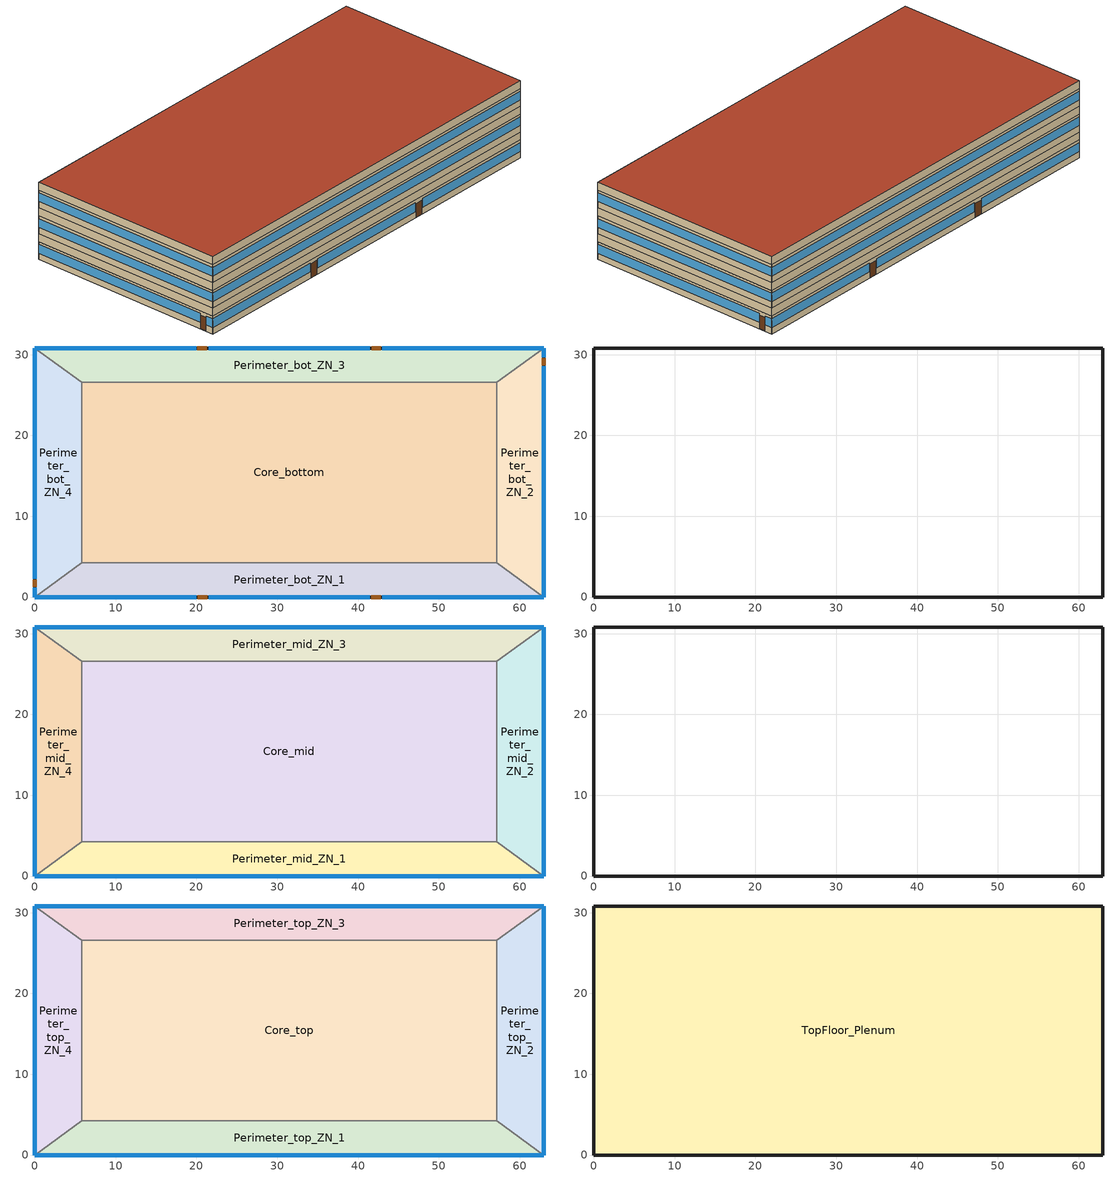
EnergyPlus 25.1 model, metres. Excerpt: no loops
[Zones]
Core_bottom
 floor adiabatic (Core_bot_ZN_5_Floor_Ffactor): 57.2,26.59 57.2,4.24 5.77,4.24 5.77,26.59 z0
 wall to Perimeter_bot_ZN_2 (int_wall): 57.2,4.24 57.2,26.59 z0:2.74
 wall to Perimeter_bot_ZN_3 (int_wall): 57.2,26.59 5.77,26.59 z0:2.74
 wall to Perimeter_bot_ZN_1 (int_wall): 5.77,4.24 57.2,4.24 z0:2.74
 wall to Perimeter_bot_ZN_4 (int_wall): 5.77,26.59 5.77,4.24 z0:2.74
 ceiling to FirstFloor_Plenum (DropCeiling): 5.77,26.59 5.77,4.24 57.2,4.24 57.2,26.59 z2.74
Perimeter_bot_ZN_1
 floor ground (Perimeter_bot_ZN_1_Floor_Ffactor): 0,0 5.77,4.24 57.2,4.24 62.97,0 z0
 wall outside (nonres_ext_wall_grd): 0,0 62.97,0 z0:2.74
 wall to Perimeter_bot_ZN_2 (int_wall): 62.97,0 57.2,4.24 z0:2.74
 window (Window_U_0.363_SHGC_South_0.378): 0,0 19.96,0 / 21.5,0 41.47,0 / 43,0 62.97,0 z0.95:2.33
 door (Swinging Door_con): 20.16,0 21.32,0 / 41.65,0 42.8,0 z0:2.13
 ceiling to FirstFloor_Plenum (DropCeiling): 62.97,0 57.2,4.24 5.77,4.24 0,0 z2.74
Perimeter_bot_ZN_2
 floor ground (Perimeter_bot_ZN_2_Floor_Ffactor): 62.97,0 57.2,4.24 57.2,26.59 62.97,30.83 z0
 wall outside (nonres_ext_wall_grd): 62.97,0 62.97,30.83 z0:2.74
 wall to Perimeter_bot_ZN_3 (int_wall): 62.97,30.83 57.2,26.59 z0:2.74
 window (Window_U_0.363_SHGC_East_0.378): 62.97,0 62.97,28.57 / 62.97,29.7 62.97,30.83 z0.97:2.33
 door (Swinging Door_con): 62.97,28.71 62.97,29.56 z0:2.13
 ceiling to FirstFloor_Plenum (DropCeiling): 62.97,30.83 57.2,26.59 57.2,4.24 62.97,0 z2.74
Perimeter_bot_ZN_3
 floor ground (Perimeter_bot_ZN_3_Floor_Ffactor): 62.97,30.83 57.2,26.59 5.77,26.59 0,30.83 z0
 wall outside (nonres_ext_wall_grd): 62.97,30.83 0,30.83 z0:2.74
 wall to Perimeter_bot_ZN_4 (int_wall): 0,30.83 5.77,26.59 z0:2.74
 window (Window_U_0.363_SHGC_North_0.378): 62.97,30.83 43,30.83 / 41.47,30.83 21.5,30.83 / 19.96,30.83 0,30.83 z0.95:2.33
 door (Swinging Door_con): 42.83,30.83 41.67,30.83 / 21.25,30.83 20.1,30.83 z0:2.13
 ceiling to FirstFloor_Plenum (DropCeiling): 0,30.83 5.77,26.59 57.2,26.59 62.97,30.83 z2.74
Perimeter_bot_ZN_4
 floor ground (Perimeter_bot_ZN_4_Floor_Ffactor): 0,30.83 5.77,26.59 5.77,4.24 0,0 z0
 wall outside (nonres_ext_wall_grd): 0,30.83 0,0 z0:2.74
 wall to Perimeter_bot_ZN_1 (int_wall): 0,0 5.77,4.24 z0:2.74
 window (Window_U_0.363_SHGC_West_0.378): 0,30.83 0,2.26 / 0,1.13 0,0 z0.97:2.33
 door (Swinging Door_con): 0,2.11 0,1.26 z0:2.13
 ceiling to FirstFloor_Plenum (DropCeiling): 0,0 5.77,4.24 5.77,26.59 0,30.83 z2.74
FirstFloor_Plenum
 wall outside (nonres_ext_wall_grd): 62.97,0 62.97,30.83 0,30.83 0,0 62.97,0 z2.74:3.96
Core_mid
 floor to FirstFloor_Plenum (int_slab_floor): 57.2,26.59 57.2,4.24 5.77,4.24 5.77,26.59 z3.96
 wall to Perimeter_mid_ZN_2 (int_wall): 57.2,4.24 57.2,26.59 z3.96:6.71
 wall to Perimeter_mid_ZN_3 (int_wall): 57.2,26.59 5.77,26.59 z3.96:6.71
 wall to Perimeter_mid_ZN_1 (int_wall): 5.77,4.24 57.2,4.24 z3.96:6.71
 wall to Perimeter_mid_ZN_4 (int_wall): 5.77,26.59 5.77,4.24 z3.96:6.71
 ceiling to MidFloor_Plenum (DropCeiling): 5.77,26.59 5.77,4.24 57.2,4.24 57.2,26.59 z6.71
Perimeter_mid_ZN_1
 floor to FirstFloor_Plenum (int_slab_floor): 0,0 5.77,4.24 57.2,4.24 62.97,0 z3.96
 wall outside (nonres_ext_wall_mid): 0,0 62.97,0 z3.96:6.71
 wall to Perimeter_mid_ZN_2 (int_wall): 62.97,0 57.2,4.24 z3.96:6.71
 window (Window_U_0.363_SHGC_South_0.378): 0,0 62.97,0 z4.98:6.29
 ceiling to MidFloor_Plenum (DropCeiling): 62.97,0 57.2,4.24 5.77,4.24 0,0 z6.71
Perimeter_mid_ZN_2
 floor to FirstFloor_Plenum (int_slab_floor): 62.97,0 57.2,4.24 57.2,26.59 62.97,30.83 z3.96
 wall outside (nonres_ext_wall_mid): 62.97,0 62.97,30.83 z3.96:6.71
 wall to Perimeter_mid_ZN_3 (int_wall): 62.97,30.83 57.2,26.59 z3.96:6.71
 window (Window_U_0.363_SHGC_East_0.378): 62.97,0 62.97,30.83 z4.98:6.29
 ceiling to MidFloor_Plenum (DropCeiling): 62.97,30.83 57.2,26.59 57.2,4.24 62.97,0 z6.71
Perimeter_mid_ZN_3
 floor to FirstFloor_Plenum (int_slab_floor): 62.97,30.83 57.2,26.59 5.77,26.59 0,30.83 z3.96
 wall outside (nonres_ext_wall_mid): 62.97,30.83 0,30.83 z3.96:6.71
 wall to Perimeter_mid_ZN_4 (int_wall): 0,30.83 5.77,26.59 z3.96:6.71
 window (Window_U_0.363_SHGC_North_0.378): 62.97,30.83 0,30.83 z4.98:6.29
 ceiling to MidFloor_Plenum (DropCeiling): 0,30.83 5.77,26.59 57.2,26.59 62.97,30.83 z6.71
Perimeter_mid_ZN_4
 floor to FirstFloor_Plenum (int_slab_floor): 0,30.83 5.77,26.59 5.77,4.24 0,0 z3.96
 wall outside (nonres_ext_wall_mid): 0,30.83 0,0 z3.96:6.71
 wall to Perimeter_mid_ZN_1 (int_wall): 0,0 5.77,4.24 z3.96:6.71
 window (Window_U_0.363_SHGC_West_0.378): 0,30.83 0,0 z4.98:6.29
 ceiling to MidFloor_Plenum (DropCeiling): 0,0 5.77,4.24 5.77,26.59 0,30.83 z6.71
MidFloor_Plenum
 wall outside (nonres_ext_wall_mid): 62.97,0 62.97,30.83 0,30.83 0,0 62.97,0 z6.71:7.92
Core_top
 floor to MidFloor_Plenum (int_slab_floor): 57.2,26.59 57.2,4.24 5.77,4.24 5.77,26.59 z7.92
 wall to Perimeter_top_ZN_2 (int_wall): 57.2,4.24 57.2,26.59 z7.92:10.67
 wall to Perimeter_top_ZN_3 (int_wall): 57.2,26.59 5.77,26.59 z7.92:10.67
 wall to Perimeter_top_ZN_1 (int_wall): 5.77,4.24 57.2,4.24 z7.92:10.67
 wall to Perimeter_top_ZN_4 (int_wall): 5.77,26.59 5.77,4.24 z7.92:10.67
 ceiling to TopFloor_Plenum (DropCeiling): 57.2,4.24 57.2,26.59 5.77,26.59 5.77,4.24 z10.67
Perimeter_top_ZN_1
 floor to MidFloor_Plenum (int_slab_floor): 0,0 5.77,4.24 57.2,4.24 62.97,0 z7.92
 wall outside (nonres_ext_wall_top): 0,0 62.97,0 z7.92:10.67
 wall to Perimeter_top_ZN_2 (int_wall): 62.97,0 57.2,4.24 z7.92:10.67
 window (Window_U_0.363_SHGC_South_0.378): 0,0 62.97,0 z8.95:10.25
 ceiling to TopFloor_Plenum (DropCeiling): 0,0 62.97,0 57.2,4.24 5.77,4.24 z10.67
Perimeter_top_ZN_2
 floor to MidFloor_Plenum (int_slab_floor): 62.97,0 57.2,4.24 57.2,26.59 62.97,30.83 z7.92
 wall outside (nonres_ext_wall_top): 62.97,0 62.97,30.83 z7.92:10.67
 wall to Perimeter_top_ZN_3 (int_wall): 62.97,30.83 57.2,26.59 z7.92:10.67
 window (Window_U_0.363_SHGC_East_0.378): 62.97,0 62.97,30.83 z8.95:10.25
 ceiling to TopFloor_Plenum (DropCeiling): 62.97,0 62.97,30.83 57.2,26.59 57.2,4.24 z10.67
Perimeter_top_ZN_3
 floor to MidFloor_Plenum (int_slab_floor): 62.97,30.83 57.2,26.59 5.77,26.59 0,30.83 z7.92
 wall outside (nonres_ext_wall_top): 62.97,30.83 0,30.83 z7.92:10.67
 wall to Perimeter_top_ZN_4 (int_wall): 0,30.83 5.77,26.59 z7.92:10.67
 window (Window_U_0.363_SHGC_North_0.378): 62.97,30.83 0,30.83 z8.95:10.25
 ceiling to TopFloor_Plenum (DropCeiling): 62.97,30.83 0,30.83 5.77,26.59 57.2,26.59 z10.67
Perimeter_top_ZN_4
 floor to MidFloor_Plenum (int_slab_floor): 0,30.83 5.77,26.59 5.77,4.24 0,0 z7.92
 wall outside (nonres_ext_wall_top): 0,30.83 0,0 z7.92:10.67
 wall to Perimeter_top_ZN_1 (int_wall): 0,0 5.77,4.24 z7.92:10.67
 window (Window_U_0.363_SHGC_West_0.378): 0,30.83 0,0 z8.95:10.25
 ceiling to TopFloor_Plenum (DropCeiling): 0,30.83 0,0 5.77,4.24 5.77,26.59 z10.67
TopFloor_Plenum
 wall outside (nonres_ext_wall_top): 62.97,0 62.97,30.83 0,30.83 0,0 62.97,0 z10.67:11.89
 roof outside (nonres_roof): 62.97,0 62.97,30.83 0,30.83 0,0 z11.89
[Building]
OfficeMedium: Loads convergence tolerance value=0.04; Maximum number of warmup days=25; Minimum number of warmup days=6; North axis=312.806; Solar distribution=FullInteriorAndExterior; Temperature convergence tolerance value=0.2; Terrain=City
[Site:GroundTemperature:FCfactorMethod]
January ground temperature=9.7; February ground temperature=6; March ground temperature=-2.2; April ground temperature=-3.4; May ground temperature=-4.2; June ground temperature=2.7; July ground temperature=7.5; August ground temperature=13.7; September ground temperature=18.6; October ground temperature=22; November ground temperature=20.7; December ground temperature=16.5
[Site:Location]
Buffalo.Niagara.Intl.AP_NY_USA WMO=725280: Elevation=215; Latitude=42.94; Longitude=-78.74; Time zone=-5
[Site:WaterMainsTemperature]
Annual average outdoor air temperature=8.96667; Calculation method=Correlation; Maximum difference in monthly average outdoor air temperatures=26.2
[SizingPeriod:DesignDay] Barometric pressure=98769; Day of month=21; Daylight saving time indicator=No; Dry bulb temperature range modifier type=DefaultMultipliers; Humidity condition type=WetBulb; Rain indicator=No; Snow indicator=No
Name | Ashrae clear sky optical depth for beam irradiance taub | Ashrae clear sky optical depth for diffuse irradiance taud | Daily dry bulb temperature range | Day type | Maximum dry bulb temperature | Month | Solar model indicator | Wetbulb or dewpoint at maximum dry bulb | Wind direction | Wind speed | Sky clearness
Buffalo.Niagara.Intl.AP_NY_USA Ann Clg .4% Condns DB=>MWB | 0.462 | 2.001 | 9.3 | SummerDesignDay | 30.3 | 7 | ASHRAETau | 21.8 | 240 | 5.7
Buffalo.Niagara.Intl.AP_NY_USA Ann Htg 99.6% Condns DB |  |  | 0 | WinterDesignDay | -16.3 | 1 | ASHRAEClearSky | -16.3 | 270 | 5.1 | 0
[Construction]
DropCeiling: AC02 Acoustic Ceiling
InteriorFurnishings: Std Wood 6inch
Swinging Door_con: Opaque Door panel_con
Window_U_0.363_SHGC_East_0.378: Glazing Layer East
Window_U_0.363_SHGC_North_0.378: Glazing Layer North
Window_U_0.363_SHGC_South_0.378: Glazing Layer South
Window_U_0.363_SHGC_West_0.378: Glazing Layer West
int_slab_floor: 100mm Normalweight concrete floor, CP02 CARPET PAD
int_wall: G01 13mm gypsum board, G01 13mm gypsum board
nonres_ext_wall_grd: F07 25mm stucco, G01 16mm gypsum board, Nonres_Exterior_Wall_Insulation_grd, G01 16mm gypsum board
nonres_ext_wall_mid: F07 25mm stucco, G01 16mm gypsum board, Nonres_Exterior_Wall_Insulation_mid, G01 16mm gypsum board
nonres_ext_wall_top: F07 25mm stucco, G01 16mm gypsum board, Nonres_Exterior_Wall_Insulation_top, G01 16mm gypsum board
nonres_roof: F13 Built-up roofing, Nonres_Roof_Insulation, F08 Metal surface
[Construction:FfactorGroundFloor] F factor=0.90012
Name | Area | Perimeterexposed
Core_bot_ZN_5_Floor_Ffactor | 983.537 | 0
Perimeter_bot_ZN_1_Floor_Ffactor; Perimeter_bot_ZN_3_Floor_Ffactor | 207.338 | 49.911
Perimeter_bot_ZN_2_Floor_Ffactor | 131.262 | 33.2738
Perimeter_bot_ZN_4_Floor_Ffactor | 131.254 | 33.2738
[Material]
Name | Conductivity | Density | Roughness | Specific heat | Thickness | Solar absorptance | Thermal absorptance | Visible absorptance
100mm Normalweight concrete floor | 1.25711 | 2322 | MediumRough | 832 | 0.1016
AC02 Acoustic Ceiling | 0.0310197 | 288 | MediumSmooth | 1339 | 0.0127 | 0.7 | 0.9 | 0.2
F07 25mm stucco | 0.391828 | 1856 | Smooth | 840 | 0.0254 | 0.7 | 0.9 | 0.7
F08 Metal surface | 24.6416 | 7824 | Smooth | 500 | 0.0008
F13 Built-up roofing | 0.0870729 | 1120 | Rough | 1460 | 0.0095 | 0.7 | 0.9
G01 13mm gypsum board | 0.0870729 | 800 | Smooth | 1090 | 0.0127 | 0.7 | 0.9 | 0.5
G01 16mm gypsum board | 0.0870729 | 800 | MediumSmooth | 1090 | 0.0159
Std Wood 6inch | 0.0653047 | 540 | MediumSmooth | 1210 | 0.15 | 0.7 | 0.9 | 0.7
[Material:NoMass] Solar absorptance=0.7; Thermal absorptance=0.9
Name | Roughness | Thermal resistance | Visible absorptance
CP02 CARPET PAD | VeryRough | 0.21648 | 0.8
Nonres_Exterior_Wall_Insulation_grd | MediumSmooth | 1.63226 | 0.7
Nonres_Exterior_Wall_Insulation_mid | MediumSmooth | 1.65229 | 0.7
Nonres_Exterior_Wall_Insulation_top | MediumSmooth | 1.31231 | 0.7
Nonres_Roof_Insulation | MediumSmooth | 5.30668 | 0.7
Opaque Door panel_con | MediumRough | 0.475973 | 0.7
[WindowMaterial:SimpleGlazingSystem] Solar heat gain coefficient=0.282707; U factor=0.323201; Visible transmittance=0.4158
Glazing Layer East; Glazing Layer North; Glazing Layer South; Glazing Layer West
[AirLoopHVAC:ReturnPlenum]
Name | Zone
FirstFloor_Plenum_Return | FirstFloor_Plenum
MidFloor_Plenum_Return | MidFloor_Plenum
TopFloor_Plenum_Return | TopFloor_Plenum
[Daylighting:Controls] Availability schedule=DaylightAvailSch; Fraction of lights controlled by reference point 1=0.3835; Illuminance setpoint at reference point 1=377; Fraction of lights controlled by reference point 2=0.1395; Illuminance setpoint at reference point 2=377; Daylighting method=SplitFlux; Lighting control type=ContinuousOff; Maximum allowable discomfort glare index=22; Minimum input power fraction for continuous or continuousoff dimming control=0.2; Minimum light output fraction for continuous or continuousoff dimming control=0.2; Number of stepped control steps=3; Probability lighting will be reset when needed in manual stepped control=1
Name | Daylighting reference point name 1 | Daylighting reference point name 2 | Glare calculation azimuth angle of view direction clockwise from zone y axis | Glare calculation daylighting reference point | Zone or space
Perimeter_bot_ZN_1_DaylCtrl | Perimeter_bot_ZN_1_DaylRefPt1 | Perimeter_bot_ZN_1_DaylRefPt2 | 180 | Perimeter_bot_ZN_1_DaylRefPt1 | Perimeter_bot_ZN_1
Perimeter_bot_ZN_2_DaylCtrl | Perimeter_bot_ZN_2_DaylRefPt1 | Perimeter_bot_ZN_2_DaylRefPt2 | 90 | Perimeter_bot_ZN_2_DaylRefPt1 | Perimeter_bot_ZN_2
Perimeter_bot_ZN_3_DaylCtrl | Perimeter_bot_ZN_3_DaylRefPt1 | Perimeter_bot_ZN_3_DaylRefPt2 | 0 | Perimeter_bot_ZN_3_DaylRefPt1 | Perimeter_bot_ZN_3
Perimeter_bot_ZN_4_DaylCtrl | Perimeter_bot_ZN_4_DaylRefPt1 | Perimeter_bot_ZN_4_DaylRefPt2 | 270 | Perimeter_bot_ZN_4_DaylRefPt1 | Perimeter_bot_ZN_4
Perimeter_mid_ZN_1_DaylCtrl | Perimeter_mid_ZN_1_DaylRefPt1 | Perimeter_mid_ZN_1_DaylRefPt2 | 180 | Perimeter_mid_ZN_1_DaylRefPt1 | Perimeter_mid_ZN_1
Perimeter_mid_ZN_2_DaylCtrl | Perimeter_mid_ZN_2_DaylRefPt1 | Perimeter_mid_ZN_2_DaylRefPt2 | 90 | Perimeter_mid_ZN_2_DaylRefPt1 | Perimeter_mid_ZN_2
Perimeter_mid_ZN_3_DaylCtrl | Perimeter_mid_ZN_3_DaylRefPt1 | Perimeter_mid_ZN_3_DaylRefPt2 | 0 | Perimeter_mid_ZN_3_DaylRefPt1 | Perimeter_mid_ZN_3
Perimeter_mid_ZN_4_DaylCtrl | Perimeter_mid_ZN_4_DaylRefPt1 | Perimeter_mid_ZN_4_DaylRefPt2 | 270 | Perimeter_mid_ZN_4_DaylRefPt1 | Perimeter_mid_ZN_4
Perimeter_top_ZN_1_DaylCtrl | Perimeter_top_ZN_1_DaylRefPt1 | Perimeter_top_ZN_1_DaylRefPt2 | 180 | Perimeter_top_ZN_1_DaylRefPt1 | Perimeter_top_ZN_1
Perimeter_top_ZN_2_DaylCtrl | Perimeter_top_ZN_2_DaylRefPt1 | Perimeter_top_ZN_2_DaylRefPt2 | 90 | Perimeter_top_ZN_2_DaylRefPt1 | Perimeter_top_ZN_2
Perimeter_top_ZN_3_DaylCtrl | Perimeter_top_ZN_3_DaylRefPt1 | Perimeter_top_ZN_3_DaylRefPt2 | 0 | Perimeter_top_ZN_3_DaylRefPt1 | Perimeter_top_ZN_3
Perimeter_top_ZN_4_DaylCtrl | Perimeter_top_ZN_4_DaylRefPt1 | Perimeter_top_ZN_4_DaylRefPt2 | 270 | Perimeter_top_ZN_4_DaylRefPt1 | Perimeter_top_ZN_4
[ElectricEquipment] Design level calculation method=EquipmentLevel; Fraction latent=0; Fraction lost=0; Fraction radiant=0.5
Name | Design level | End use subcategory | Schedule | Zone or zonelist or space or spacelist
Core_bottom_Elevators_Equip | 8517.82 | ElevatorLift | BLDG_ELEVATORS | Core_bottom
Core_bottom_MiscPlug_Equip | 7937.16 | MiscPlug | BLDG_EQUIP_SCH | Core_bottom
Core_mid_MiscPlug_Equip | 7937.16 | MiscPlug | BLDG_EQUIP_SCH | Core_mid
Core_top_MiscPlug_Equip | 7937.16 | MiscPlug | BLDG_EQUIP_SCH | Core_top
Elevators_Lights_Fan | 105.31 | ElevatorLightsFan | ELEV_LIGHT_FAN_SCH_ADD_DF | Core_bottom
Perimeter_bot_ZN_1_MiscPlug_Equip | 1673.2 | MiscPlug | BLDG_EQUIP_SCH | Perimeter_bot_ZN_1
Perimeter_bot_ZN_2_MiscPlug_Equip | 1059.217 | MiscPlug | BLDG_EQUIP_SCH | Perimeter_bot_ZN_2
Perimeter_bot_ZN_3_MiscPlug_Equip | 1673.21 | MiscPlug | BLDG_EQUIP_SCH | Perimeter_bot_ZN_3
Perimeter_bot_ZN_4_MiscPlug_Equip | 1059.21 | MiscPlug | BLDG_EQUIP_SCH | Perimeter_bot_ZN_4
Perimeter_mid_ZN_1_MiscPlug_Equip | 1673.2 | MiscPlug | BLDG_EQUIP_SCH | Perimeter_mid_ZN_1
Perimeter_mid_ZN_2_MiscPlug_Equip | 1059.217 | MiscPlug | BLDG_EQUIP_SCH | Perimeter_mid_ZN_2
Perimeter_mid_ZN_3_MiscPlug_Equip | 1673.21 | MiscPlug | BLDG_EQUIP_SCH | Perimeter_mid_ZN_3
Perimeter_mid_ZN_4_MiscPlug_Equip | 1059.21 | MiscPlug | BLDG_EQUIP_SCH | Perimeter_mid_ZN_4
Perimeter_top_ZN_1_MiscPlug_Equip | 1673.2 | MiscPlug | BLDG_EQUIP_SCH | Perimeter_top_ZN_1
Perimeter_top_ZN_2_MiscPlug_Equip | 1059.217 | MiscPlug | BLDG_EQUIP_SCH | Perimeter_top_ZN_2
Perimeter_top_ZN_3_MiscPlug_Equip | 1673.21 | MiscPlug | BLDG_EQUIP_SCH | Perimeter_top_ZN_3
Perimeter_top_ZN_4_MiscPlug_Equip | 1059.21 | MiscPlug | BLDG_EQUIP_SCH | Perimeter_top_ZN_4
[ElectricLoadCenter:Distribution]
Generator: Electrical buss type=DirectCurrentWithInverter; Generator list=PV_Generator; Generator operation scheme type=Baseload; Inverter=PV_Inverter
[ElectricLoadCenter:Generators]
PV_Generator: Generator availability schedule name 1=PV_SCH; Generator name 1=PV_module; Generator object type 1=Generator:PVWatts; Generator rated electric power output 1=32176.5
[ElectricLoadCenter:Inverter:PVWatts]
PV_Inverter: Dc to ac size ratio=1.2; Inverter efficiency=0.96
[ElectricLoadCenter:Transformer]
Transformer 1: Availability schedule=Always_On; Conductor material=Aluminum; Consider transformer loss for utility cost=Yes; Fraction of eddy current losses=0.1; Full load temperature rise=150; Meter name 1=Wired_LTG_Electricity; Meter name 2=Wired_INT_EQUIP; Nameplate efficiency=0.984; Per unit load for nameplate efficiency=0.35; Performance input method=NominalEfficiency; Phase=3; Rated capacity=45000; Reference temperature for nameplate efficiency=75; Transformer usage=PowerInFromGrid
[EnergyManagementSystem:Actuator]
Name | Actuated component control type | Actuated component type | Actuated component unique
Core_bottom_Light_Actuator | Electricity Rate | Lights | Core_bottom_lights
Core_mid_Light_Actuator | Electricity Rate | Lights | Core_mid_lights
Core_top_Light_Actuator | Electricity Rate | Lights | Core_top_lights
Perimeter_bot_ZN_1_Light_Actuator | Electricity Rate | Lights | Perimeter_bot_ZN_1_lights
Perimeter_bot_ZN_2_Light_Actuator | Electricity Rate | Lights | Perimeter_bot_ZN_2_lights
Perimeter_bot_ZN_3_Light_Actuator | Electricity Rate | Lights | Perimeter_bot_ZN_3_lights
Perimeter_bot_ZN_4_Light_Actuator | Electricity Rate | Lights | Perimeter_bot_ZN_4_lights
Perimeter_mid_ZN_1_Light_Actuator | Electricity Rate | Lights | Perimeter_mid_ZN_1_lights
Perimeter_mid_ZN_2_Light_Actuator | Electricity Rate | Lights | Perimeter_mid_ZN_2_lights
Perimeter_mid_ZN_3_Light_Actuator | Electricity Rate | Lights | Perimeter_mid_ZN_3_lights
Perimeter_mid_ZN_4_Light_Actuator | Electricity Rate | Lights | Perimeter_mid_ZN_4_lights
Perimeter_top_ZN_1_Light_Actuator | Electricity Rate | Lights | Perimeter_top_ZN_1_lights
Perimeter_top_ZN_2_Light_Actuator | Electricity Rate | Lights | Perimeter_top_ZN_2_lights
Perimeter_top_ZN_3_Light_Actuator | Electricity Rate | Lights | Perimeter_top_ZN_3_lights
Perimeter_top_ZN_4_Light_Actuator | Electricity Rate | Lights | Perimeter_top_ZN_4_lights
pacu_vav_bot_MAX_OA_FRAC | Schedule Value | Schedule:Constant | VAV_BOT Max OA Fraction
pacu_vav_mid_MAX_OA_FRAC | Schedule Value | Schedule:Constant | VAV_MID Max OA Fraction
pacu_vav_top_MAX_OA_FRAC | Schedule Value | Schedule:Constant | VAV_TOP Max OA Fraction
[EnergyManagementSystem:GlobalVariable]
EnergyManagementSystem:GlobalVariable 1: Wired_LTG
[EnergyManagementSystem:OutputVariable]
Wired_LTG: Ems variable=Wired_LTG; Type of data in variable=Summed; Units=J; Update frequency=ZoneTimestep
[EnergyManagementSystem:Program]
SET_Core_bottom_Light_EMS_Program: SET Core_bottom_LSr_IP =0.093*Core_bottom_LSr/Core_bottom_Area; IF (Core_bottom_Occ_Sensor <= 0) && (Core_bottom_LSr_IP >= 0.02); SET Core_bottom_Light_Actuator = 0.02*Core_bottom_Area/0.09290304; ELSE; SET Core_bottom_Light_Actuator = NULL; ENDIF
SET_Core_mid_Light_EMS_Program: SET Core_mid_LSr_IP =0.093*Core_mid_LSr/Core_mid_Area; IF (Core_mid_Occ_Sensor <= 0) && (Core_mid_LSr_IP >= 0.02); SET Core_mid_Light_Actuator = 0.02*Core_mid_Area/0.09290304; ELSE; SET Core_mid_Light_Actuator = NULL; ENDIF
SET_Core_top_Light_EMS_Program: SET Core_top_LSr_IP =0.093*Core_top_LSr/Core_top_Area; IF (Core_top_Occ_Sensor <= 0) && (Core_top_LSr_IP >= 0.02); SET Core_top_Light_Actuator = 0.02*Core_top_Area/0.09290304; ELSE; SET Core_top_Light_Actuator = NULL; ENDIF
SET_Perimeter_bot_ZN_1_Light_EMS_Program: SET Perimeter_bot_ZN_1_LSr_IP =0.093*Perimeter_bot_ZN_1_LSr/Perimeter_bot_ZN_1_Area; IF (Perimeter_bot_ZN_1_Occ_Sensor <= 0) && (Perimeter_bot_ZN_1_LSr_IP >= 0.02); SET Perimeter_bot_ZN_1_Light_Actuator = 0.02*Perimeter_bot_ZN_1_Area/0.09290304; ELSE; SET Perimeter_bot_ZN_1_Light_Actuator = NULL; ENDIF
SET_Perimeter_bot_ZN_2_Light_EMS_Program: SET Perimeter_bot_ZN_2_LSr_IP =0.093*Perimeter_bot_ZN_2_LSr/Perimeter_bot_ZN_2_Area; IF (Perimeter_bot_ZN_2_Occ_Sensor <= 0) && (Perimeter_bot_ZN_2_LSr_IP >= 0.02); SET Perimeter_bot_ZN_2_Light_Actuator = 0.02*Perimeter_bot_ZN_2_Area/0.09290304; ELSE; SET Perimeter_bot_ZN_2_Light_Actuator = NULL; ENDIF
SET_Perimeter_bot_ZN_3_Light_EMS_Program: SET Perimeter_bot_ZN_3_LSr_IP =0.093*Perimeter_bot_ZN_3_LSr/Perimeter_bot_ZN_3_Area; IF (Perimeter_bot_ZN_3_Occ_Sensor <= 0) && (Perimeter_bot_ZN_3_LSr_IP >= 0.02); SET Perimeter_bot_ZN_3_Light_Actuator = 0.02*Perimeter_bot_ZN_3_Area/0.09290304; ELSE; SET Perimeter_bot_ZN_3_Light_Actuator = NULL; ENDIF
SET_Perimeter_bot_ZN_4_Light_EMS_Program: SET Perimeter_bot_ZN_4_LSr_IP =0.093*Perimeter_bot_ZN_4_LSr/Perimeter_bot_ZN_4_Area; IF (Perimeter_bot_ZN_4_Occ_Sensor <= 0) && (Perimeter_bot_ZN_4_LSr_IP >= 0.02); SET Perimeter_bot_ZN_4_Light_Actuator = 0.02*Perimeter_bot_ZN_4_Area/0.09290304; ELSE; SET Perimeter_bot_ZN_4_Light_Actuator = NULL; ENDIF
SET_Perimeter_mid_ZN_1_Light_EMS_Program: SET Perimeter_mid_ZN_1_LSr_IP =0.093*Perimeter_mid_ZN_1_LSr/Perimeter_mid_ZN_1_Area; IF (Perimeter_mid_ZN_1_Occ_Sensor <= 0) && (Perimeter_mid_ZN_1_LSr_IP >= 0.02); SET Perimeter_mid_ZN_1_Light_Actuator = 0.02*Perimeter_mid_ZN_1_Area/0.09290304; ELSE; SET Perimeter_mid_ZN_1_Light_Actuator = NULL; ENDIF
SET_Perimeter_mid_ZN_2_Light_EMS_Program: SET Perimeter_mid_ZN_2_LSr_IP =0.093*Perimeter_mid_ZN_2_LSr/Perimeter_mid_ZN_2_Area; IF (Perimeter_mid_ZN_2_Occ_Sensor <= 0) && (Perimeter_mid_ZN_2_LSr_IP >= 0.02); IF (DaylightSavings==0) && ((Hour < 7) || (Hour > 16)); SET Perimeter_mid_ZN_2_Light_Actuator = 0.02*Perimeter_mid_ZN_2_Area/0.09290304; ELSEIF (DaylightSavings==1) && ((Hour < 6) || (Hour > 15)); SET Perimeter_mid_ZN_2_Light_Actuator = 0.02*Perimeter_mid_ZN_2_Area/0.09290304; ELSE; SET Perimeter_mid_ZN_2_Light_Actuator = NULL; ENDIF; ELSE; SET Perimeter_mid_ZN_2_Light_Actuator = NULL; ENDIF
SET_Perimeter_mid_ZN_3_Light_EMS_Program: SET Perimeter_mid_ZN_3_LSr_IP =0.093*Perimeter_mid_ZN_3_LSr/Perimeter_mid_ZN_3_Area; IF (Perimeter_mid_ZN_3_Occ_Sensor <= 0) && (Perimeter_mid_ZN_3_LSr_IP >= 0.02); SET Perimeter_mid_ZN_3_Light_Actuator = 0.02*Perimeter_mid_ZN_3_Area/0.09290304; ELSE; SET Perimeter_mid_ZN_3_Light_Actuator = NULL; ENDIF
SET_Perimeter_mid_ZN_4_Light_EMS_Program: SET Perimeter_mid_ZN_4_LSr_IP =0.093*Perimeter_mid_ZN_4_LSr/Perimeter_mid_ZN_4_Area; IF (Perimeter_mid_ZN_4_Occ_Sensor <= 0) && (Perimeter_mid_ZN_4_LSr_IP >= 0.02); SET Perimeter_mid_ZN_4_Light_Actuator = 0.02*Perimeter_mid_ZN_4_Area/0.09290304; ELSE; SET Perimeter_mid_ZN_4_Light_Actuator = NULL; ENDIF
SET_Perimeter_top_ZN_1_Light_EMS_Program: SET Perimeter_top_ZN_1_LSr_IP =0.093*Perimeter_top_ZN_1_LSr/Perimeter_top_ZN_1_Area; IF (Perimeter_top_ZN_1_Occ_Sensor <= 0) && (Perimeter_top_ZN_1_LSr_IP >= 0.02); SET Perimeter_top_ZN_1_Light_Actuator = 0.02*Perimeter_top_ZN_1_Area/0.09290304; ELSE; SET Perimeter_top_ZN_1_Light_Actuator = NULL; ENDIF
SET_Perimeter_top_ZN_2_Light_EMS_Program: SET Perimeter_top_ZN_2_LSr_IP =0.093*Perimeter_top_ZN_2_LSr/Perimeter_top_ZN_2_Area; IF (Perimeter_top_ZN_2_Occ_Sensor <= 0) && (Perimeter_top_ZN_2_LSr_IP >= 0.02); SET Perimeter_top_ZN_2_Light_Actuator = 0.02*Perimeter_top_ZN_2_Area/0.09290304; ELSE; SET Perimeter_top_ZN_2_Light_Actuator = NULL; ENDIF
SET_Perimeter_top_ZN_3_Light_EMS_Program: SET Perimeter_top_ZN_3_LSr_IP =0.093*Perimeter_top_ZN_3_LSr/Perimeter_top_ZN_3_Area; IF (Perimeter_top_ZN_3_Occ_Sensor <= 0) && (Perimeter_top_ZN_3_LSr_IP >= 0.02); SET Perimeter_top_ZN_3_Light_Actuator = 0.02*Perimeter_top_ZN_3_Area/0.09290304; ELSE; SET Perimeter_top_ZN_3_Light_Actuator = NULL; ENDIF
SET_Perimeter_top_ZN_4_Light_EMS_Program: SET Perimeter_top_ZN_4_LSr_IP =0.093*Perimeter_top_ZN_4_LSr/Perimeter_top_ZN_4_Area; IF (Perimeter_top_ZN_4_Occ_Sensor <= 0) && (Perimeter_top_ZN_4_LSr_IP >= 0.02); SET Perimeter_top_ZN_4_Light_Actuator = 0.02*Perimeter_top_ZN_4_Area/0.09290304; ELSE; SET Perimeter_top_ZN_4_Light_Actuator = NULL; ENDIF
Transformer_Load_Prog: SET Wired_LTG = Facility_Int_LTG*0.0281
pacu_vav_bot_MAX_OA_FRAC: IF pacu_vav_bot_OA > pacu_vav_bot_OA_VRP; SET pacu_vav_bot_MAX_OA_FRAC = NULL; ELSE; IF pacu_vav_bot_SUPPLY_FLOW > 0; SET pacu_vav_bot_MAX_OA_FRAC =      0.9561 / pacu_vav_bot_SUPPLY_FLOW; ELSE; SET pacu_vav_bot_MAX_OA_FRAC = NULL; ENDIF; ENDIF
pacu_vav_mid_MAX_OA_FRAC: IF pacu_vav_mid_OA > pacu_vav_mid_OA_VRP; SET pacu_vav_mid_MAX_OA_FRAC = NULL; ELSE; IF pacu_vav_mid_SUPPLY_FLOW > 0; SET pacu_vav_mid_MAX_OA_FRAC =      0.9561 / pacu_vav_mid_SUPPLY_FLOW; ELSE; SET pacu_vav_mid_MAX_OA_FRAC = NULL; ENDIF; ENDIF
pacu_vav_top_MAX_OA_FRAC: IF pacu_vav_top_OA > pacu_vav_top_OA_VRP; SET pacu_vav_top_MAX_OA_FRAC = NULL; ELSE; IF pacu_vav_top_SUPPLY_FLOW > 0; SET pacu_vav_top_MAX_OA_FRAC =      0.9561 / pacu_vav_top_SUPPLY_FLOW; ELSE; SET pacu_vav_top_MAX_OA_FRAC = NULL; ENDIF; ENDIF
[EnergyManagementSystem:ProgramCallingManager]
SET_Core_bottom_Light_EMS_Program_Prog_Manager: BeginTimestepBeforePredictor; SET_Core_bottom_Light_EMS_Program
SET_Core_mid_Light_EMS_Program_Prog_Manager: BeginTimestepBeforePredictor; SET_Core_mid_Light_EMS_Program
SET_Core_top_Light_EMS_Program_Prog_Manager: BeginTimestepBeforePredictor; SET_Core_top_Light_EMS_Program
SET_Perimeter_bot_ZN_1_Light_EMS_Program_Prog_Manager: BeginTimestepBeforePredictor; SET_Perimeter_bot_ZN_1_Light_EMS_Program
SET_Perimeter_bot_ZN_2_Light_EMS_Program_Prog_Manager: BeginTimestepBeforePredictor; SET_Perimeter_bot_ZN_2_Light_EMS_Program
SET_Perimeter_bot_ZN_3_Light_EMS_Program_Prog_Manager: BeginTimestepBeforePredictor; SET_Perimeter_bot_ZN_3_Light_EMS_Program
SET_Perimeter_bot_ZN_4_Light_EMS_Program_Prog_Manager: BeginTimestepBeforePredictor; SET_Perimeter_bot_ZN_4_Light_EMS_Program
SET_Perimeter_mid_ZN_1_Light_EMS_Program_Prog_Manager: BeginTimestepBeforePredictor; SET_Perimeter_mid_ZN_1_Light_EMS_Program
SET_Perimeter_mid_ZN_2_Light_EMS_Program_Prog_Manager: BeginTimestepBeforePredictor; SET_Perimeter_mid_ZN_2_Light_EMS_Program
SET_Perimeter_mid_ZN_3_Light_EMS_Program_Prog_Manager: BeginTimestepBeforePredictor; SET_Perimeter_mid_ZN_3_Light_EMS_Program
SET_Perimeter_mid_ZN_4_Light_EMS_Program_Prog_Manager: BeginTimestepBeforePredictor; SET_Perimeter_mid_ZN_4_Light_EMS_Program
SET_Perimeter_top_ZN_1_Light_EMS_Program_Prog_Manager: BeginTimestepBeforePredictor; SET_Perimeter_top_ZN_1_Light_EMS_Program
SET_Perimeter_top_ZN_2_Light_EMS_Program_Prog_Manager: BeginTimestepBeforePredictor; SET_Perimeter_top_ZN_2_Light_EMS_Program
SET_Perimeter_top_ZN_3_Light_EMS_Program_Prog_Manager: BeginTimestepBeforePredictor; SET_Perimeter_top_ZN_3_Light_EMS_Program
SET_Perimeter_top_ZN_4_Light_EMS_Program_Prog_Manager: BeginTimestepBeforePredictor; SET_Perimeter_top_ZN_4_Light_EMS_Program
Transformer_Load_Prog_Manager: AfterPredictorAfterHVACManagers; Transformer_Load_Prog
pacu_vav_bot_MAX_OA_FRAC_Prog_Manager: AfterPredictorAfterHVACManagers; pacu_vav_bot_MAX_OA_FRAC
pacu_vav_mid_MAX_OA_FRAC_Prog_Manager: AfterPredictorAfterHVACManagers; pacu_vav_mid_MAX_OA_FRAC
pacu_vav_top_MAX_OA_FRAC_Prog_Manager: AfterPredictorAfterHVACManagers; pacu_vav_top_MAX_OA_FRAC
[EnergyManagementSystem:Sensor]
Facility_Int_LTG: Output variable or output meter=InteriorLights:Electricity
[Exterior:Lights] Control option=AstronomicalClock; End use subcategory=General
Name | Design level | Schedule
Exterior_Lights_a | 542.49 | Exterior_lighting_schedule_a
Exterior_Lights_b | 280.18 | Exterior_lighting_schedule_b_2016
Exterior_Lights_c | 3002.07 | Exterior_lighting_schedule_c_2016
[Generator:PVWatts]
PV_module: Array geometry type=TiltAzimuth; Array type=FixedOpenRack; Azimuth angle=180; Dc system capacity=32176.5; Module type=Premium; Pvwatts version=5; System losses=0.113; Tilt angle=0
[InternalMass] Construction=InteriorFurnishings
Name | Zone or zonelist | Surface area
Core_bottom_InternalMass_1 | Core_bottom | 2299.52
Core_mid_InternalMass_1 | Core_mid | 2299.52
Core_top_InternalMass_1 | Core_top | 2299.52
Perimeter_bot_ZN_1_InternalMass_1 | Perimeter_bot_ZN_1 | 484.754
Perimeter_bot_ZN_2_InternalMass_1 | Perimeter_bot_ZN_2 | 306.872
Perimeter_bot_ZN_3_InternalMass_1 | Perimeter_bot_ZN_3 | 484.757
Perimeter_bot_ZN_4_InternalMass_1 | Perimeter_bot_ZN_4 | 306.87
Perimeter_mid_ZN_1_InternalMass_1 | Perimeter_mid_ZN_1 | 484.754
Perimeter_mid_ZN_2_InternalMass_1 | Perimeter_mid_ZN_2 | 306.872
Perimeter_mid_ZN_3_InternalMass_1 | Perimeter_mid_ZN_3 | 484.757
Perimeter_mid_ZN_4_InternalMass_1 | Perimeter_mid_ZN_4 | 306.87
Perimeter_top_ZN_1_InternalMass_1 | Perimeter_top_ZN_1 | 484.754
Perimeter_top_ZN_2_InternalMass_1 | Perimeter_top_ZN_2 | 306.872
Perimeter_top_ZN_3_InternalMass_1 | Perimeter_top_ZN_3 | 484.757
Perimeter_top_ZN_4_InternalMass_1 | Perimeter_top_ZN_4 | 306.87
[Lights] Design level calculation method=Watts/Area; End use subcategory=LightsWired; Fraction radiant=0.7; Fraction replaceable=1; Fraction visible=0.2; Return air fraction=0; Return air fraction calculated from plenum temperature=No; Schedule=ltg_sch_office; Watts per floor area=5.803983
Name | Zone or zonelist or space or spacelist
Core_bottom_Lights | Core_bottom
Core_mid_Lights | Core_mid
Core_top_Lights | Core_top
Perimeter_bot_ZN_1_Lights | Perimeter_bot_ZN_1
Perimeter_bot_ZN_2_Lights | Perimeter_bot_ZN_2
Perimeter_bot_ZN_3_Lights | Perimeter_bot_ZN_3
Perimeter_bot_ZN_4_Lights | Perimeter_bot_ZN_4
Perimeter_mid_ZN_1_Lights | Perimeter_mid_ZN_1
Perimeter_mid_ZN_2_Lights | Perimeter_mid_ZN_2
Perimeter_mid_ZN_3_Lights | Perimeter_mid_ZN_3
Perimeter_mid_ZN_4_Lights | Perimeter_mid_ZN_4
Perimeter_top_ZN_1_Lights | Perimeter_top_ZN_1
Perimeter_top_ZN_2_Lights | Perimeter_top_ZN_2
Perimeter_top_ZN_3_Lights | Perimeter_top_ZN_3
Perimeter_top_ZN_4_Lights | Perimeter_top_ZN_4
[People] Activity level schedule=ACTIVITY_SCH; Air velocity schedule=AIR_VELO_SCH; Clothing insulation calculation method=ClothingInsulationSchedule; Clothing insulation schedule=CLOTHING_SCH; Enable ashrae 55 comfort warnings=No; Floor area per person=18.5788; Fraction radiant=0.3; Mean radiant temperature calculation type=EnclosureAveraged; Number of people calculation method=Area/Person; Sensible heat fraction=Autocalculate; Thermal comfort model 1 type=Fanger; Work efficiency schedule=WORK_EFF_SCH
Name | Number of people schedule | Zone or zonelist or space or spacelist
Core_bottom | BLDG_OCC_SCH_wo_SB | Core_bottom
Core_mid | BLDG_OCC_SCH_wo_SB | Core_mid
Core_top | BLDG_OCC_SCH_wo_SB | Core_top
Perimeter_bot_ZN_1 | BLDG_OCC_SCH_wo_SB | Perimeter_bot_ZN_1
Perimeter_bot_ZN_2 | BLDG_OCC_SCH_wo_SB | Perimeter_bot_ZN_2
Perimeter_bot_ZN_3 | BLDG_OCC_SCH_wo_SB | Perimeter_bot_ZN_3
Perimeter_bot_ZN_4 | BLDG_OCC_SCH_wo_SB | Perimeter_bot_ZN_4
Perimeter_mid_ZN_1 | BLDG_OCC_SCH_wo_SB | Perimeter_mid_ZN_1
Perimeter_mid_ZN_2 | BLDG_OCC_SCH_w_SB | Perimeter_mid_ZN_2
Perimeter_mid_ZN_3 | BLDG_OCC_SCH_wo_SB | Perimeter_mid_ZN_3
Perimeter_mid_ZN_4 | BLDG_OCC_SCH_wo_SB | Perimeter_mid_ZN_4
Perimeter_top_ZN_1 | BLDG_OCC_SCH_wo_SB | Perimeter_top_ZN_1
Perimeter_top_ZN_2 | BLDG_OCC_SCH_wo_SB | Perimeter_top_ZN_2
Perimeter_top_ZN_3 | BLDG_OCC_SCH_wo_SB | Perimeter_top_ZN_3
Perimeter_top_ZN_4 | BLDG_OCC_SCH_wo_SB | Perimeter_top_ZN_4
[Zone] Floor area=Autocalculate; Multiplier=1; Type=1; Volume=Autocalculate
Name | Ceiling height | Part of total floor area
Core_bottom; Core_mid; Core_top; Perimeter_bot_ZN_1; Perimeter_bot_ZN_2; Perimeter_bot_ZN_3; Perimeter_bot_ZN_4; Perimeter_mid_ZN_1; Perimeter_mid_ZN_2; Perimeter_mid_ZN_3; Perimeter_mid_ZN_4; Perimeter_top_ZN_1; Perimeter_top_ZN_2; Perimeter_top_ZN_3; Perimeter_top_ZN_4 | 2.7432 | Yes
FirstFloor_Plenum; MidFloor_Plenum; TopFloor_Plenum | 1.2192 | No
[ZoneInfiltration:DesignFlowRate] Temperature term coefficient=0; Velocity squared term coefficient=0
Name | Constant term coefficient | Design flow rate | Design flow rate calculation method | Flow rate per exterior surface area | Schedule | Velocity term coefficient | Zone or zonelist or space or spacelist
FirstFloor_Plenum_Infiltration | 0 | 0 | Flow/ExteriorWallArea | 0.000569572 | INFIL_SCH_PNNL | 0.224 | FirstFloor_Plenum
MidFloor_Plenum_Infiltration | 0 | 0 | Flow/ExteriorWallArea | 0.000569572 | INFIL_SCH_PNNL | 0.224 | MidFloor_Plenum
Perimeter_bot_ZN_1_Door_Infiltration | 1 | 0.472553 | Flow/Zone |  | INFIL_Door_Opening_SCH | 0 | Perimeter_bot_ZN_1
Perimeter_bot_ZN_1_Infiltration | 0 | 0 | Flow/ExteriorWallArea | 0.000569572 | INFIL_SCH_PNNL | 0.224 | Perimeter_bot_ZN_1
Perimeter_bot_ZN_2_Infiltration | 0 | 0 | Flow/ExteriorWallArea | 0.000569572 | INFIL_SCH_PNNL | 0.224 | Perimeter_bot_ZN_2
Perimeter_bot_ZN_3_Infiltration | 0 | 0 | Flow/ExteriorWallArea | 0.000569572 | INFIL_SCH_PNNL | 0.224 | Perimeter_bot_ZN_3
Perimeter_bot_ZN_4_Infiltration | 0 | 0 | Flow/ExteriorWallArea | 0.000569572 | INFIL_SCH_PNNL | 0.224 | Perimeter_bot_ZN_4
Perimeter_mid_ZN_1_Infiltration | 0 | 0 | Flow/ExteriorWallArea | 0.000569572 | INFIL_SCH_PNNL | 0.224 | Perimeter_mid_ZN_1
Perimeter_mid_ZN_2_Infiltration | 0 | 0 | Flow/ExteriorWallArea | 0.000569572 | INFIL_SCH_PNNL | 0.224 | Perimeter_mid_ZN_2
Perimeter_mid_ZN_3_Infiltration | 0 | 0 | Flow/ExteriorWallArea | 0.000569572 | INFIL_SCH_PNNL | 0.224 | Perimeter_mid_ZN_3
Perimeter_mid_ZN_4_Infiltration | 0 | 0 | Flow/ExteriorWallArea | 0.000569572 | INFIL_SCH_PNNL | 0.224 | Perimeter_mid_ZN_4
Perimeter_top_ZN_1_Infiltration | 0 | 0 | Flow/ExteriorWallArea | 0.000569572 | INFIL_SCH_PNNL | 0.224 | Perimeter_top_ZN_1
Perimeter_top_ZN_2_Infiltration | 0 | 0 | Flow/ExteriorWallArea | 0.000569572 | INFIL_SCH_PNNL | 0.224 | Perimeter_top_ZN_2
Perimeter_top_ZN_3_Infiltration | 0 | 0 | Flow/ExteriorWallArea | 0.000569572 | INFIL_SCH_PNNL | 0.224 | Perimeter_top_ZN_3
Perimeter_top_ZN_4_Infiltration | 0 | 0 | Flow/ExteriorWallArea | 0.000569572 | INFIL_SCH_PNNL | 0.224 | Perimeter_top_ZN_4
TopFloor_Plenum_Infiltration | 0 | 0 | Flow/ExteriorWallArea | 0.000569572 | INFIL_SCH_PNNL | 0.224 | TopFloor_Plenum
[AvailabilityManager:Scheduled] Schedule=B2B vav always on availability (7)
B2B Always On Avail for PACU_VAV_bot (8); B2B Always On Avail for PACU_VAV_mid (26); B2B Always On Avail for PACU_VAV_top (44)
[Schedule:Compact]
ACTIVITY_SCH: Through: 12/31, For: AllDays, Until: 24:00, 120
AIR_VELO_SCH: Through: 12/31, For: AllDays, Until: 24:00, 0.2
ALWAYS_ON; PV_SCH: Through: 12/31, For: AllDays, Until: 24:00, 1
BLDG_ELEVATORS: Through: 12/31, For: SummerDesignDay, Until: 24:00, 0.69, For: WinterDesignDay, Until: 24:00, 0.12, For: Weekdays, Until: 07:00, 0.12, Until: 08:00, 0.35, Until: 09:00, 0.69, Until: 10:00, 0.43, Until: 11:00, 0.37, Until: 12:00, 0.43, Until: 13:00, 0.58, Until: 14:00, 0.48, Until: 15:00, 0.37, Until: 16:00, 0.37, Until: 17:00, 0.46, Until: 18:00, 0.62, Until: 19:00, 0.12, Until: 20:00, 0.12, Until: 21:00, 0.12, Until: 24:00, 0.12, For: Saturday, Until: 07:00, 0.12, Until: 08:00, 0.16, Until: 09:00, 0.14, Until: 10:00, 0.21, Until: 11:00, 0.18, Until: 12:00, 0.25, Until: 13:00, 0.21, Until: 14:00, 0.13, Until: 15:00, 0.12, Until: 16:00, 0.12, Until: 17:00, 0.12, Until: 18:00, 0.12, Until: 24:00, 0.12, For:Sunday Holidays AllOtherDays, Until: 24:00, 0.12
BLDG_EQUIP_SCH: Through: 12/31, For: Weekdays, Until: 06:00, 0.307674, Until: 08:00, 0.381235, Until: 12:00, 0.857778, Until: 13:00, 0.76247, Until: 17:00, 0.857778, Until: 18:00, 0.476543, Until: 24:00, 0.381235, For: SummerDesignDay, Until: 24:00, 1, For: Saturday, Until: 06:00, 0.230755, Until: 08:00, 0.381235, Until: 12:00, 0.476543, Until: 17:00, 0.33358, Until: 19:00, 0.285926, Until: 24:00, 0.230755, For: WinterDesignDay, Until: 24:00, 0, For: Sunday Holidays AllOtherDays, Until: 06:00, 0.230755, Until: 18:00, 0.285926, Until: 24:00, 0.230755
BLDG_OCC_SCH_w_SB: Through: 12/31, For: Weekdays, Until: 01:00, 0, Until: 02:00, 0, Until: 03:00, 0, Until: 04:00, 0, Until: 05:00, 0, Until: 06:00, 0, Until: 07:00, 0.1, Until: 08:00, 0.2, Until: 09:00, 0.95, Until: 10:00, 0.95, Until: 11:00, 0, Until: 12:00, 0.95, Until: 13:00, 0, Until: 14:00, 0.95, Until: 15:00, 0, Until: 16:00, 0.95, Until: 17:00, 0.95, Until: 18:00, 0.3, Until: 19:00, 0.1, Until: 20:00, 0.1, Until: 21:00, 0.1, Until: 22:00, 0.1, Until: 23:00, 0.05, Until: 24:00, 0.05, For: Saturday, Until: 01:00, 0, Until: 02:00, 0, Until: 03:00, 0, Until: 04:00, 0, Until: 05:00, 0, Until: 06:00, 0, Until: 07:00, 0.1, Until: 08:00, 0.1, Until: 09:00, 0.3, Until: 10:00, 0.3, Until: 11:00, 0, Until: 12:00, 0.3, Until: 13:00, 0, Until: 14:00, 0.1, Until: 15:00, 0, Until: 16:00, 0.1, Until: 17:00, 0.1, Until: 18:00, 0.05, Until: 19:00, 0.05, Until: 20:00, 0, Until: 21:00, 0, Until: 22:00, 0, Until: 23:00, 0, Until: 24:00, 0, For: SummerDesignDay, Until: 06:00, 1e-09, Until: 22:00, 1, Until: 24:00, 0.05, For: WinterDesignDay, Until: 24:00, 0, For:Sunday Holidays AllOtherDays, Until: 06:00, 0, Until: 18:00, 0.05, Until: 24:00, 0
BLDG_OCC_SCH_wo_SB: Through: 12/31, For: Weekdays, Until: 01:00, 0, Until: 02:00, 0, Until: 03:00, 0, Until: 04:00, 0, Until: 05:00, 0, Until: 06:00, 0, Until: 07:00, 0.1, Until: 08:00, 0.2, Until: 09:00, 0.95, Until: 10:00, 0.95, Until: 11:00, 0.975703, Until: 12:00, 0.95, Until: 13:00, 0.513528, Until: 14:00, 0.95, Until: 15:00, 0.975703, Until: 16:00, 0.95, Until: 17:00, 0.95, Until: 18:00, 0.3, Until: 19:00, 0.1, Until: 20:00, 0.1, Until: 21:00, 0.1, Until: 22:00, 0.1, Until: 23:00, 0.05, Until: 24:00, 0.05, For: Saturday, Until: 01:00, 0, Until: 02:00, 0, Until: 03:00, 0, Until: 04:00, 0, Until: 05:00, 0, Until: 06:00, 0, Until: 07:00, 0.1, Until: 08:00, 0.1, Until: 09:00, 0.3, Until: 10:00, 0.3, Until: 11:00, 0.308117, Until: 12:00, 0.3, Until: 13:00, 0.102706, Until: 14:00, 0.1, Until: 15:00, 0.102706, Until: 16:00, 0.1, Until: 17:00, 0.1, Until: 18:00, 0.05, Until: 19:00, 0.05, Until: 20:00, 0, Until: 21:00, 0, Until: 22:00, 0, Until: 23:00, 0, Until: 24:00, 0, For: SummerDesignDay, Until: 06:00, 1e-09, Until: 22:00, 1, Until: 24:00, 0.05, For: WinterDesignDay, Until: 24:00, 0, For:Sunday Holidays AllOtherDays, Until: 06:00, 0, Until: 18:00, 0.05, Until: 24:00, 0
CLOTHING_SCH: Through: 04/30, For: AllDays, Until: 24:00, 1, Through: 09/30, For: AllDays, Until: 24:00, 0.5, Through: 12/31, For: AllDays, Until: 24:00, 1
DaylightAvailSch: Through: 12/31, For: SummerDesignDay WinterDesignDay, Until: 24:00, 0, For: AllOtherDays, Until: 24:00, 1
ELEV_LIGHT_FAN_SCH_ADD_DF: Through: 12/31, For: SummerDesignDay, Until: 24:00, 0.69, For: WinterDesignDay, Until: 24:00, 0, For: Weekdays, Until: 07:00, 0, Until: 08:00, 0.35, Until: 09:00, 0.69, Until: 10:00, 0.43, Until: 11:00, 0.37, Until: 12:00, 0.43, Until: 13:00, 0.58, Until: 14:00, 0.48, Until: 15:00, 0.37, Until: 16:00, 0.37, Until: 17:00, 0.46, Until: 18:00, 0.62, Until: 19:00, 0.12, Until: 20:00, 0.04, Until: 21:00, 0.04, Until: 24:00, 0, For: Saturday, Until: 07:00, 0, Until: 08:00, 0.16, Until: 09:00, 0.14, Until: 10:00, 0.21, Until: 11:00, 0.18, Until: 12:00, 0.25, Until: 13:00, 0.21, Until: 14:00, 0.13, Until: 15:00, 0.08, Until: 16:00, 0.04, Until: 17:00, 0.05, Until: 18:00, 0.06, Until: 24:00, 0, For:Sunday Holidays AllOtherDays, Until: 24:00, 0
Exterior_lighting_schedule_a: Through:12/31, For:AllDays, Until: 06:00, 0, Until: 24:00, 1
Exterior_lighting_schedule_b_2016: Through:12/31, For:AllDays, Until: 06:00, 0.5, Until: 24:00, 1
Exterior_lighting_schedule_c_2016: Through:12/31, For:AllDays, Until: 06:00, 0.5, Until: 19:00, 1, Until: 24:00, 0.5
INFIL_Door_Opening_SCH: Through: 12/31, For: Weekdays, Until: 06:00, 0, Until: 07:00, 0.131, Until: 08:00, 1, Until: 12:00, 0.131, Until: 13:00, 1, Until: 17:00, 0.131, Until: 18:00, 1, Until: 19:00, 0.131, Until: 24:00, 0, For: Saturday Sunday Holidays AllOtherDays, Until: 24:00, 0
INFIL_SCH_PNNL: Through: 12/31, For: Weekdays, Until: 06:00, 1, Until: 22:00, 0.25, Until: 24:00, 1, For: Saturday, Until: 06:00, 1, Until: 18:00, 0.25, Until: 24:00, 1, For: Sunday Holidays AllOtherDays, Until: 24:00, 1
WORK_EFF_SCH: Through: 12/31, For: AllDays, Until: 24:00, 0
ltg_sch_office: Through: 12/31, For: SummerDesignDay, Until: 24:00, 1, For: WinterDesignDay, Until: 24:00, 0, For: Weekdays, Until: 5:00, 0.0339481, Until: 7:00, 0.0679054, Until: 8:00, 0.203716, Until: 17:00, 0.611149, Until: 18:00, 0.339527, Until: 20:00, 0.203716, Until: 22:00, 0.135811, Until: 23:00, 0.0679054, Until: 24:00, 0.0339481, For: Saturday, Until: 6:00, 0.0339481, Until: 8:00, 0.0679054, Until: 12:00, 0.203716, Until: 17:00, 0.101854, Until: 24:00, 0.0339481, For: AllOtherDays, Until: 24:00, 0.0339481
[Schedule:Constant] Hourly value=1
VAV_BOT Max OA Fraction; VAV_MID Max OA Fraction; VAV_TOP Max OA Fraction; B2B vav always on availability (7)
